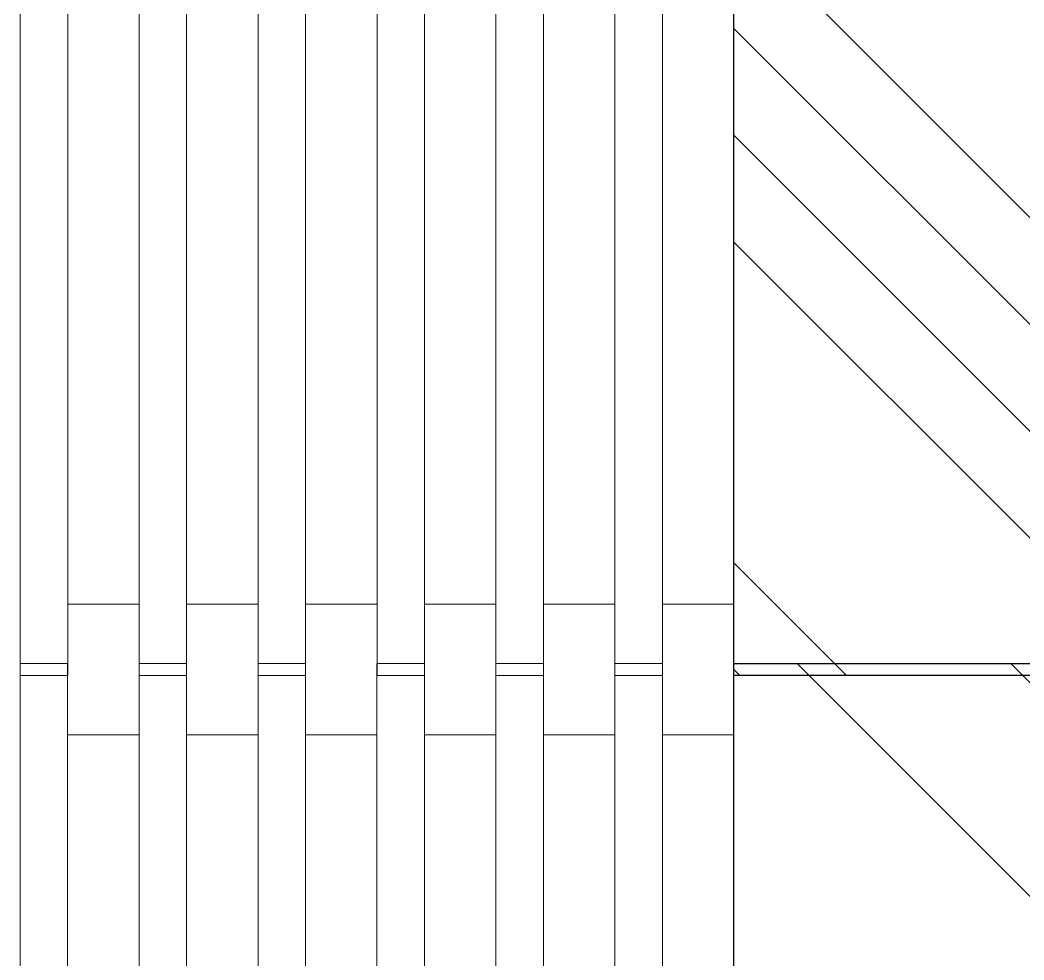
# Model space of a CAD drawing. Header units: millimetres. Extents: x -29311 to -3405, y 28913 to 42880.
# Drawn here: x -8550.74 to -8508.55, y 31344.31 to 31383.8 of the extents above; entities that cross this region are included whole.
import ezdxf

# ---------------------------------------------------------------- set-up
doc = ezdxf.new("R2010")
doc.units = ezdxf.units.MM
doc.linetypes.add('NewLinetype1', pattern=[0])
doc.layers.add('Duvar-200 cm', color=7, linetype='Continuous')
doc.layers.add('GRC-Ekipman', color=4, linetype='Continuous', lineweight=25)

# ---------------------------------------------------------------- blocks, each defined once
blk = doc.blocks.new('Sıcak Serv. Ünit(GN). L190')
at = {"linetype": 'NewLinetype1', "lineweight": 0}
h = blk.add_hatch(dxfattribs=at)
h.set_pattern_fill('ANSI34-METRIC', color=251, scale=2, style=0)
h.set_pattern_definition([(45, (1041.072, 1060.847), (-26.9408, 26.9408), []), (45, (1050.052, 1060.847), (-26.9408, 26.9408), []), (45, (1059.033, 1060.847), (-26.9408, 26.9408), []), (45, (1068.013, 1060.847), (-26.9408, 26.9408), [])])
h.paths.add_polyline_path([(-190, -40), (-190, -70), (0, -70), (0, -40)])
for p, q in [((-190, -70), (-190, 0)), ((-190, -70), (-190, -40)), ((0, -70), (-190, -70)), ((0, -70), (-190, -70)), ((-3, -70), (-187, -70))]:
    blk.add_line(p, q)
at = {"color": 45, "lineweight": 0}
for p, q in [((-187, -70), (-187, -73)), ((0, -73), (-190, -73)), ((-190, -73), (-190, -75)), ((-187, -73), (-3, -73)), ((-190, -75), (0, -75)), ((-3, -75), (-187, -75)), ((-187, -75), (-187, -78)), ((0, -78), (-190, -78)), ((-190, -78), (-190, -80)), ((-187, -78), (-3, -78)), ((-190, -80), (0, -80)), ((-3, -80), (-187, -80)), ((-187, -80), (-187, -83)), ((0, -83), (-190, -83)), ((-190, -83), (-190, -85)), ((-187, -83), (-3, -83)), ((-190, -85), (0, -85)), ((-3, -85), (-187, -85)), ((-187, -85), (-187, -88)), ((-3, -85), (-187, -85)), ((-187, -85), (-187, -88)), ((-3, -85), (-187, -85)), ((-187, -85), (-187, -88)), ((0, -88), (-190, -88)), ((-190, -88), (-190, -90)), ((-187, -88), (-3, -88)), ((-187, -88), (-3, -88)), ((-187, -88), (-3, -88)), ((-190, -90), (0, -90)), ((-3, -90), (-187, -90)), ((-187, -90), (-187, -93)), ((-3, -90), (-187, -90)), ((-187, -90), (-187, -93)), ((0, -93), (-190, -93)), ((-190, -93), (-190, -95)), ((-187, -93), (-3, -93)), ((-187, -93), (-3, -93)), ((-190, -95), (0, -95)), ((-3, -95), (-187, -95)), ((-187, -95), (-187, -98)), ((0, -98), (-190, -98)), ((-190, -98), (-190, -100)), ((-187, -98), (-3, -98)), ((-190, -100), (0, -100))]:
    blk.add_line(p, q, dxfattribs=at)
blk = doc.blocks.new('N-115')
at = {"lineweight": 0}
h = blk.add_hatch(dxfattribs=at)
h.set_pattern_fill('ANSI34', color=251, style=0)
h.set_pattern_definition([(45, (87418.434, 14996.114), (-13.470384, 13.470384), []), (45, (87422.924, 14996.114), (-13.470384, 13.470384), []), (45, (87427.414, 14996.114), (-13.470384, 13.470384), []), (45, (87431.904, 14996.114), (-13.470384, 13.470384), [])])
h.paths.add_polyline_path([(92179.396, 15843.332), (92294.396, 15843.332), (92294.396, 15873.332), (92179.396, 15873.332)])
at = {"color": 45, "lineweight": 0}
for points in [[(92182.396, 15840.332), (92291.396, 15840.332), (92291.396, 15843.332), (92182.396, 15843.332)], [(92179.396, 15838.332), (92294.396, 15838.332), (92294.396, 15840.332), (92179.396, 15840.332)], [(92182.396, 15835.332), (92291.396, 15835.332), (92291.396, 15838.332), (92182.396, 15838.332)], [(92179.396, 15833.332), (92294.396, 15833.332), (92294.396, 15835.332), (92179.396, 15835.332)], [(92182.396, 15830.332), (92291.396, 15830.332), (92291.396, 15833.332), (92182.396, 15833.332)], [(92179.396, 15828.332), (92294.396, 15828.332), (92294.396, 15830.332), (92179.396, 15830.332)], [(92182.396, 15825.332), (92291.396, 15825.332), (92291.396, 15828.332), (92182.396, 15828.332)], [(92182.396, 15825.332), (92291.396, 15825.332), (92291.396, 15828.332), (92182.396, 15828.332)], [(92182.396, 15825.332), (92291.396, 15825.332), (92291.396, 15828.332), (92182.396, 15828.332)], [(92179.396, 15823.332), (92294.396, 15823.332), (92294.396, 15825.332), (92179.396, 15825.332)], [(92182.396, 15820.332), (92291.396, 15820.332), (92291.396, 15823.332), (92182.396, 15823.332)], [(92182.396, 15820.332), (92291.396, 15820.332), (92291.396, 15823.332), (92182.396, 15823.332)], [(92179.396, 15818.332), (92294.396, 15818.332), (92294.396, 15820.332), (92179.396, 15820.332)], [(92182.396, 15815.332), (92291.396, 15815.332), (92291.396, 15818.332), (92182.396, 15818.332)], [(92179.396, 15813.332), (92294.396, 15813.332), (92294.396, 15815.332), (92179.396, 15815.332)]]:
    blk.add_lwpolyline(points, close=True, dxfattribs=at)
at = {"layer": 'GRC-Ekipman'}
for points in [[(92179.396, 15913.332), (92294.396, 15913.332), (92294.396, 15843.332), (92179.396, 15843.332)], [(92179.396, 15873.332), (92294.396, 15873.332), (92294.396, 15843.332), (92179.396, 15843.332)]]:
    blk.add_lwpolyline(points, close=True, dxfattribs=at)

msp = doc.modelspace()

# ---------------------------------------------------------------- block references
at = {"layer": 'Duvar-200 cm', "rotation": 270}
msp.add_blockref('N-115', (-24364.07, 123650.658), dxfattribs=at)
at = {"layer": 'GRC-Ekipman', "rotation": 270}
msp.add_blockref('Sıcak Serv. Ünit(GN). L190', (-8450.739, 31166.762), dxfattribs=at)

doc.saveas('drawing.dxf')
